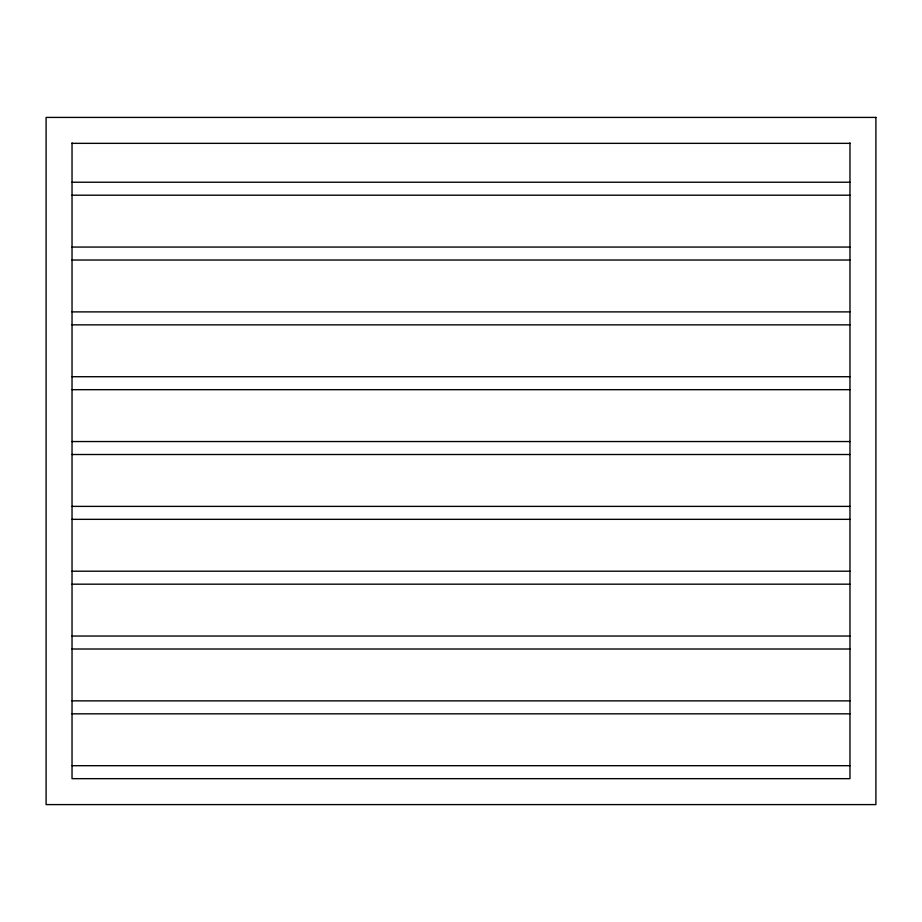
<?xml version="1.0" encoding="UTF-8"?>
<svg xmlns="http://www.w3.org/2000/svg" width="922" height="922" viewBox="0 0 922 922"><rect width="100%" height="100%" fill="white"/><g stroke="black" fill="none" stroke-linecap="round" stroke-linejoin="round"><path stroke-width="1.38" d="M72.031 143.348L849.969 143.348M72.031 182.233L849.969 182.233M72.031 195.199L849.969 195.199M72.031 247.061L849.969 247.061M72.031 260.027L849.969 260.027M72.031 311.89L849.969 311.89M72.031 324.855L849.969 324.855M72.031 376.718L849.969 376.718M72.031 389.683L849.969 389.683M72.031 441.546L849.969 441.546M72.031 454.511L849.969 454.511M72.031 506.385L849.969 506.385M72.031 519.34L849.969 519.34M72.031 571.202L849.969 571.202M72.031 584.179L849.969 584.179M72.031 636.042L849.969 636.042M72.031 649.007L849.969 649.007M72.031 700.87L849.969 700.87M72.031 713.835L849.969 713.835M72.031 765.698L849.969 765.698M849.969 142.875L849.969 778.664L72.031 778.664L72.031 142.875M875.9 117.417L46.1 117.417L46.1 804.595L875.9 804.595L875.9 117.417"/></g></svg>
